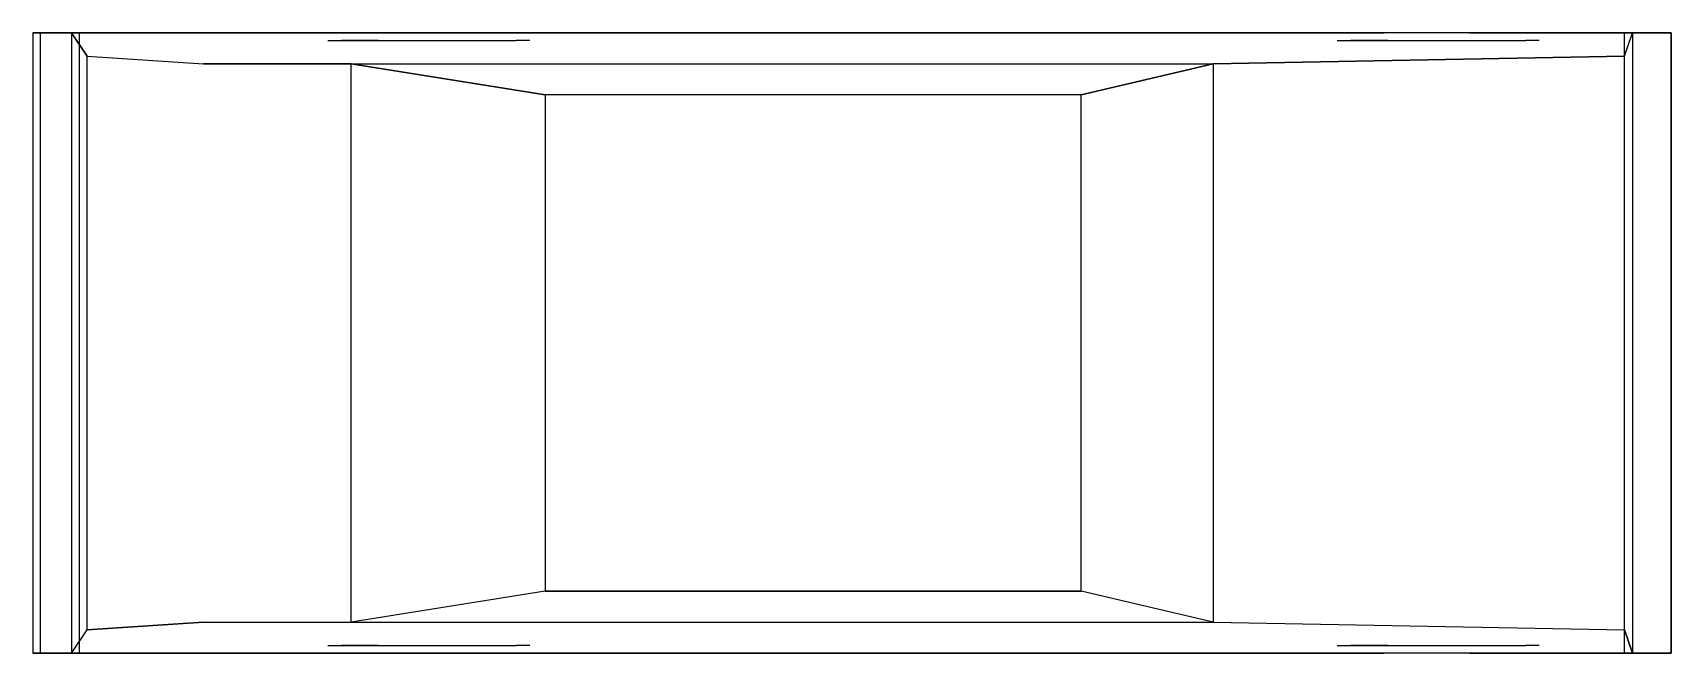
# Model space of a CAD drawing. Extents: x -5.36 to 0, y -1.02 to 1.02.
import ezdxf

# ---------------------------------------------------------------- set-up
doc = ezdxf.new("R2010")
doc.units = 0
doc.header["$LTSCALE"] = 2
doc.linetypes.add('BLACK', pattern=[10000, 10000, 0])
doc.linetypes.add('GLASS_O', pattern=[10000, 10000, 0])
doc.layers.get('0').update_dxf_attribs({"linetype": 'CONTINUOUS'})

msp = doc.modelspace()

# ---------------------------------------------------------------- linework, layer by layer
at = {"color": 0, "linetype": 'BYBLOCK', "extrusion": (0, 1, -1.83664e-16)}
msp.add_line((-4.3942, 1.016, 0.635), (-3.7338, 1.016, 0.635), dxfattribs=at)
at = {"color": 0, "linetype": 'BYBLOCK', "extrusion": (0, -1, -1.83664e-16)}
msp.add_line((-4.3942, -1.016, 0.635), (-3.7338, -1.016, 0.635), dxfattribs=at)
at = {"color": 0, "linetype": 'BYBLOCK'}
for points in [[(-5.3594, 1.016, 0.5588), (-5.3594, -1.016, 0.5588), (-5.334, -1.016, 0.381), (-5.334, 1.016, 0.381)], [(-5.207, -1.016, 0.635), (-5.207, 1.016, 0.635), (-5.3594, 1.016, 0.5588), (-5.3594, -1.016, 0.5588)], [(-5.2324, 1.016, 0.762), (-5.2324, -1.016, 0.762), (-5.207, -1.016, 0.635), (-5.207, 1.016, 0.635)], [(-5.1816, -0.9398, 1.0922), (-5.1816, 0.9398, 1.0922), (-5.2324, 1.016, 0.762), (-5.2324, -1.016, 0.762)], [(-0.3556, 1.016, 0.3556), (0, 1.016, 0.3556), (0, 1.016, 0.5588), (-0.4064, 1.016, 0.5588)], [(-0.127, 1.016, 0.762), (-0.127, -1.016, 0.762), (-0.1524, -0.9398, 1.0922), (-0.1524, 0.9398, 1.0922)], [(-0.1524, -1.016, 0.6096), (-0.1524, 1.016, 0.6096), (-0.127, 1.016, 0.762), (-0.127, -1.016, 0.762)], [(0, 1.016, 0.5588), (0, -1.016, 0.5588), (-0.1524, -1.016, 0.6096), (-0.1524, 1.016, 0.6096)], [(0, -1.016, 0.3556), (0, 1.016, 0.3556), (0, 1.016, 0.5588), (0, -1.016, 0.5588)], [(-0.1524, -0.9398, 1.0922), (-0.1524, 0.9398, 1.0922), (-1.4986, 0.9144, 1.143), (-1.4986, -0.9144, 1.143)], [(-1.9304, -0.8128, 1.6002), (-1.9304, 0.8128, 1.6002), (-3.683, 0.8128, 1.6256), (-3.683, -0.8128, 1.6256)], [(-0.3556, -1.016, 0.3556), (0, -1.016, 0.3556), (0, -1.016, 0.5588), (-0.4064, -1.016, 0.5588)]]:
    msp.add_3dface(points, dxfattribs=at)
for points, invisible_edges in [([(-4.4704, 1.016, 0.5588), (-4.4704, 1.016, 0.3048), (-5.334, 1.016, 0.381), (-5.3594, 1.016, 0.5588)], 8), ([(-4.3942, 1.016, 0.635), (-4.4704, 1.016, 0.5588), (-5.3594, 1.016, 0.5588), (-5.207, 1.016, 0.635)], 10), ([(-0.1524, 0.9398, 1.0922), (-0.127, 1.016, 0.762), (-5.2324, 1.016, 0.762), (-5.1816, 0.9398, 1.0922)], 8), ([(-5.207, 1.016, 0.635), (-5.2324, 1.016, 0.762), (-4.064, 1.016, 0.762), (-4.064, 1.016, 0.635)], 12), ([(-0.9398, 1.016, 0.762), (-1.1176, 1.016, 0.635), (-4.064, 1.016, 0.635), (-4.064, 1.016, 0.762)], 6), ([(-1.1176, 1.016, 0.635), (-1.1684, 1.016, 0.5588), (-3.6576, 1.016, 0.5588), (-3.7338, 1.016, 0.635)], 10), ([(-1.1684, 1.016, 0.5588), (-1.1938, 1.016, 0.254), (-3.6576, 1.016, 0.254), (-3.6576, 1.016, 0.5588)], 8), ([(-0.127, 1.016, 0.762), (-0.1524, 1.016, 0.6096), (-0.4826, 1.016, 0.635), (-0.6604, 1.016, 0.762)], 2), ([(-0.1524, 1.016, 0.6096), (0, 1.016, 0.5588), (-0.4064, 1.016, 0.5588), (-0.4826, 1.016, 0.635)], 8), ([(-4.8006, 0.9144, 1.143), (-4.8006, -0.9144, 1.143), (-5.1816, -0.9398, 1.0922), (-5.1816, 0.9398, 1.0922)], 1), ([(-1.4986, 0.9144, 1.143), (-0.1524, 0.9398, 1.0922), (-5.1816, 0.9398, 1.0922), (-4.8006, 0.9144, 1.143)], 2), ([(-4.318, -0.9144, 1.143), (-4.318, 0.9144, 1.143), (-4.8006, 0.9144, 1.143), (-4.8006, -0.9144, 1.143)], 4), ([(-0.1524, -0.9398, 1.0922), (-0.127, -1.016, 0.762), (-5.2324, -1.016, 0.762), (-5.1816, -0.9398, 1.0922)], 8), ([(-1.4986, -0.9144, 1.143), (-0.1524, -0.9398, 1.0922), (-5.1816, -0.9398, 1.0922), (-4.8006, -0.9144, 1.143)], 2), ([(-4.3942, -1.016, 0.635), (-4.4704, -1.016, 0.5588), (-5.3594, -1.016, 0.5588), (-5.207, -1.016, 0.635)], 10), ([(-4.4704, -1.016, 0.5588), (-4.4704, -1.016, 0.3048), (-5.334, -1.016, 0.381), (-5.3594, -1.016, 0.5588)], 8), ([(-5.207, -1.016, 0.635), (-5.2324, -1.016, 0.762), (-4.064, -1.016, 0.762), (-4.064, -1.016, 0.635)], 12), ([(-0.9398, -1.016, 0.762), (-1.1176, -1.016, 0.635), (-4.064, -1.016, 0.635), (-4.064, -1.016, 0.762)], 6), ([(-1.1176, -1.016, 0.635), (-1.1684, -1.016, 0.5588), (-3.6576, -1.016, 0.5588), (-3.7338, -1.016, 0.635)], 10), ([(-1.1684, -1.016, 0.5588), (-1.1938, -1.016, 0.254), (-3.6576, -1.016, 0.254), (-3.6576, -1.016, 0.5588)], 8), ([(-0.127, -1.016, 0.762), (-0.1524, -1.016, 0.6096), (-0.4826, -1.016, 0.635), (-0.6604, -1.016, 0.762)], 2), ([(-0.1524, -1.016, 0.6096), (0, -1.016, 0.5588), (-0.4064, -1.016, 0.5588), (-0.4826, -1.016, 0.635)], 8)]:
    msp.add_3dface(points, dxfattribs=dict(at, invisible_edges=invisible_edges))
at = {"color": 8, "linetype": 'BLACK'}
for points, invisible_edges in [([(-3.778, 0.9906, 0.4953), (-4.3942, 0.9906, 0.3302), (-4.35, 0.9906, 0.1651), (-3.7338, 0.9906, 0.3302)], 5), ([(-4.35, 0.9906, 0.4953), (-3.8989, 0.9906, 0.6162), (-3.778, 0.9906, 0.4953), (-4.3942, 0.9906, 0.3302)], 5), ([(-4.35, 0.9906, 0.1651), (-3.7338, 0.9906, 0.3302), (-3.778, 0.9906, 0.1651), (-4.2291, 0.9906, 0.0442)], 5), ([(-4.2291, 0.9906, 0.6162), (-4.064, 0.9906, 0.6604), (-3.8989, 0.9906, 0.6162), (-4.35, 0.9906, 0.4953)], 4), ([(-4.064, 0.9906), (-3.8989, 0.9906, 0.0442), (-3.778, 0.9906, 0.1651), (-4.2291, 0.9906, 0.0442)], 4), ([(-1.048, 0.9906, 0.4953), (-0.5969, 0.9906, 0.6162), (-0.476, 0.9906, 0.4953), (-1.0922, 0.9906, 0.3302)], 5), ([(-0.476, 0.9906, 0.4953), (-1.0922, 0.9906, 0.3302), (-1.048, 0.9906, 0.1651), (-0.4318, 0.9906, 0.3302)], 5), ([(-0.9271, 0.9906, 0.6162), (-0.762, 0.9906, 0.6604), (-0.5969, 0.9906, 0.6162), (-1.048, 0.9906, 0.4953)], 4), ([(-1.048, 0.9906, 0.1651), (-0.4318, 0.9906, 0.3302), (-0.476, 0.9906, 0.1651), (-0.9271, 0.9906, 0.0442)], 5), ([(-0.762, 0.9906), (-0.5969, 0.9906, 0.0442), (-0.476, 0.9906, 0.1651), (-0.9271, 0.9906, 0.0442)], 4), ([(-4.35, -0.9906, 0.4953), (-3.8989, -0.9906, 0.6162), (-3.778, -0.9906, 0.4953), (-4.3942, -0.9906, 0.3302)], 5), ([(-3.778, -0.9906, 0.4953), (-4.3942, -0.9906, 0.3302), (-4.35, -0.9906, 0.1651), (-3.7338, -0.9906, 0.3302)], 5), ([(-4.2291, -0.9906, 0.6162), (-4.064, -0.9906, 0.6604), (-3.8989, -0.9906, 0.6162), (-4.35, -0.9906, 0.4953)], 4), ([(-4.35, -0.9906, 0.1651), (-3.7338, -0.9906, 0.3302), (-3.778, -0.9906, 0.1651), (-4.2291, -0.9906, 0.0442)], 5), ([(-4.064, -0.9906), (-3.8989, -0.9906, 0.0442), (-3.778, -0.9906, 0.1651), (-4.2291, -0.9906, 0.0442)], 4), ([(-0.476, -0.9906, 0.4953), (-1.0922, -0.9906, 0.3302), (-1.048, -0.9906, 0.1651), (-0.4318, -0.9906, 0.3302)], 5), ([(-1.048, -0.9906, 0.4953), (-0.5969, -0.9906, 0.6162), (-0.476, -0.9906, 0.4953), (-1.0922, -0.9906, 0.3302)], 5), ([(-1.048, -0.9906, 0.1651), (-0.4318, -0.9906, 0.3302), (-0.476, -0.9906, 0.1651), (-0.9271, -0.9906, 0.0442)], 5), ([(-0.9271, -0.9906, 0.6162), (-0.762, -0.9906, 0.6604), (-0.5969, -0.9906, 0.6162), (-1.048, -0.9906, 0.4953)], 4), ([(-0.762, -0.9906), (-0.5969, -0.9906, 0.0442), (-0.476, -0.9906, 0.1651), (-0.9271, -0.9906, 0.0442)], 4)]:
    msp.add_3dface(points, dxfattribs=dict(at, invisible_edges=invisible_edges))
at = {"color": 4, "linetype": 'GLASS_O'}
for points in [[(-3.683, 0.8128, 1.6256), (-3.683, -0.8128, 1.6256), (-4.318, -0.9144, 1.143), (-4.318, 0.9144, 1.143)], [(-1.4986, 0.9144, 1.143), (-1.9304, 0.8128, 1.6002), (-3.683, 0.8128, 1.6256), (-4.318, 0.9144, 1.143)], [(-1.4986, 0.9144, 1.143), (-1.4986, -0.9144, 1.143), (-1.9304, -0.8128, 1.6002), (-1.9304, 0.8128, 1.6002)], [(-1.4986, -0.9144, 1.143), (-1.9304, -0.8128, 1.6002), (-3.683, -0.8128, 1.6256), (-4.318, -0.9144, 1.143)]]:
    msp.add_3dface(points, dxfattribs=at)

doc.saveas('drawing.dxf')
